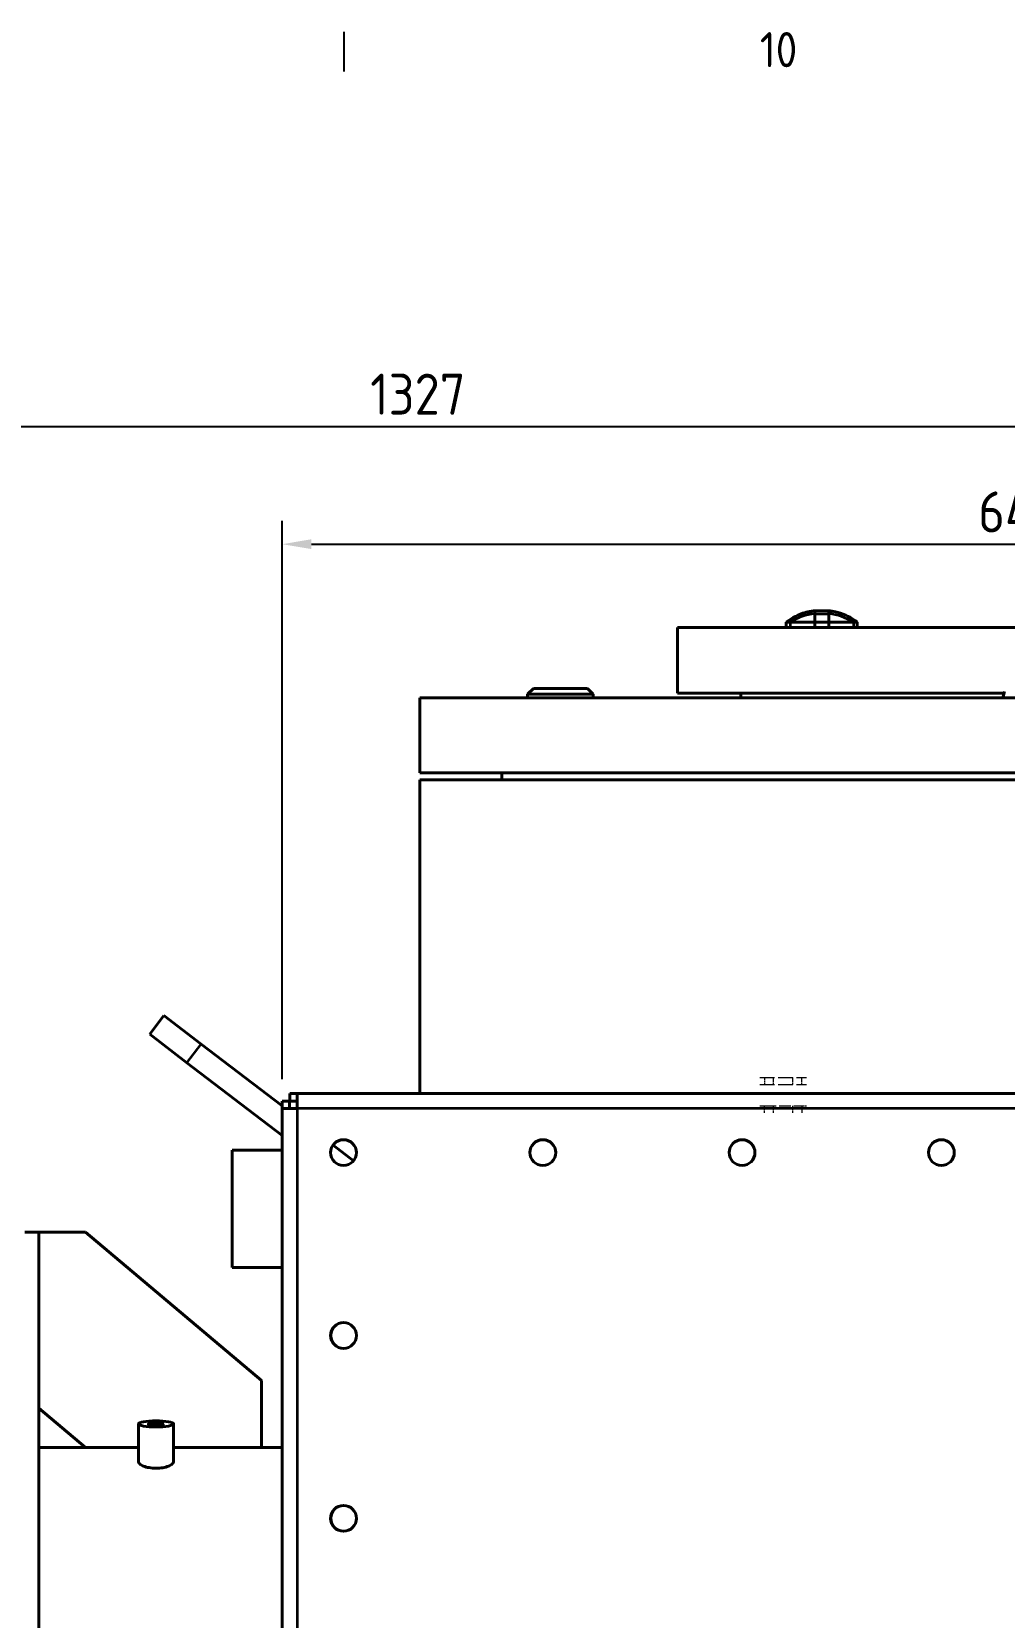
# Model space of a CAD drawing. Header units: millimetres. Extents: x 0 to 5945, y 0 to 4205.
# Drawn here: x 2096 to 2511, y 3446 to 4122 of the extents above; entities that cross this region are included whole.
import ezdxf

# ---------------------------------------------------------------- set-up
doc = ezdxf.new("R2010")
doc.units = ezdxf.units.MM
doc.header["$LTSCALE"] = 5
doc.linetypes.add('DASHED', pattern=[0.2067, 0.1654, -0.0413])
doc.layers.get('0').update_dxf_attribs({"color": 3, "lineweight": 25})
for name, color, linetype, lineweight in [('가려진 것(ISO)', 2, 'DASHED', 18), ('가려진 좁은 것(ISO)', 2, 'DASHED', 18), ('가시적인 것(ISO)', 3, 'Continuous', 40), ('가시적인 좁은 것(ISO)', 3, 'Continuous', 35), ('경계(ISO)', 7, 'Continuous', 25), ('치수(ISO)', 2, 'Continuous', 25)]:
    doc.layers.add(name, color=color, linetype=linetype, lineweight=lineweight)
doc.styles.add('문자 텍스트_M2B', font='isocp.shx')
doc.styles.add('치수 텍스트_PSTEK_POSCO', font='isocp.shx')
doc.dimstyles.new('치수_PSTEK_POSCO', dxfattribs={"dimscale": 5, "dimtxt": 3.5, "dimasz": 2.5, "dimexe": 2, "dimexo": 2.5, "dimgap": 1, "dimtad": 1, "dimrnd": 1e-08, "dimdsep": 46, "dimtxsty": '치수 텍스트_PSTEK_POSCO', "dimcen": 0.09, "dimdle": 10, "dimclrd": 7, "dimclre": 7, "dimclrt": 2, "dimadec": 1, "dimazin": 2, "dimtfac": 1, "dimtmove": 0, "dimatfit": 3, "dimfxl": 0, "dimtolj": 1, "dimlwd": -1, "dimlwe": -1, "dimarcsym": 0})

# ---------------------------------------------------------------- blocks, each defined once
blk = doc.blocks.new('경계 Default Border')
at = {"layer": '경계(ISO)'}
blk.add_line((445.88, 821), (445.88, 824.4), dxfattribs=at)
at = {"layer": '경계(ISO)', "color": 2, "insert": (481.35, 821.37), "char_height": 3, "attachment_point": 7, "style": '문자 텍스트_M2B'}
blk.add_mtext('10', dxfattribs=at)
blk = doc.blocks.new('*D26')
at = {"layer": 'Defpoints', "color": 0}
for p in [(2850.37, 3903.42), (2202.97, 3662.72), (2850.37, 3662.72)]:
    blk.add_point(p, dxfattribs=at)
at = {"layer": '치수(ISO)', "color": 7}
for p, q in [((2202.97, 3675.22), (2202.97, 3913.42)), ((2850.37, 3675.22), (2850.37, 3913.42)), ((2215.47, 3903.42), (2837.87, 3903.42))]:
    blk.add_line(p, q, dxfattribs=at)
for points in [[(2215.47, 3905.51), (2215.47, 3901.34), (2202.97, 3903.42)], [(2837.87, 3905.51), (2837.87, 3901.34), (2850.37, 3903.42)]]:
    blk.add_solid(points, dxfattribs=at)
at = {"layer": '치수(ISO)', "color": 2, "insert": (2499.89, 3917.17), "char_height": 17.5, "attachment_point": 4, "style": '치수 텍스트_PSTEK_POSCO'}
blk.add_mtext('\\A1;647.4', dxfattribs=at)
blk = doc.blocks.new('*D40')
at = {"layer": 'Defpoints', "color": 0}
for p in [(2924.17, 3953.64), (1597.17, 3609.92), (2924.17, 3473.92)]:
    blk.add_point(p, dxfattribs=at)
at = {"layer": '치수(ISO)', "color": 7}
for p, q in [((1597.17, 3622.42), (1597.17, 3963.64)), ((2924.17, 3486.42), (2924.17, 3963.64)), ((1609.67, 3953.64), (2911.67, 3953.64))]:
    blk.add_line(p, q, dxfattribs=at)
for points in [[(1609.67, 3955.73), (1609.67, 3951.56), (1597.17, 3953.64)], [(2911.67, 3955.73), (2911.67, 3951.56), (2924.17, 3953.64)]]:
    blk.add_solid(points, dxfattribs=at)
at = {"layer": '치수(ISO)', "color": 2, "insert": (2240.54, 3967.4), "char_height": 17.5, "attachment_point": 4, "style": '치수 텍스트_PSTEK_POSCO'}
blk.add_mtext('\\A1;1327', dxfattribs=at)

msp = doc.modelspace()

# ---------------------------------------------------------------- linework, layer by layer
at = {"layer": '가려진 것(ISO)', "ltscale": 7.618686}
for p, q in [((2406.668, 3675.915), (2426.668, 3675.915)), ((2406.668, 3672.915), (2426.668, 3672.915))]:
    msp.add_line(p, q, dxfattribs=at)
at = {"layer": '가려진 것(ISO)', "ltscale": 1.142718}
for p, q in [((2412.568, 3672.915), (2412.568, 3675.915)), ((2420.768, 3672.915), (2420.768, 3675.915)), ((2412.568, 3660.915), (2412.568, 3663.915)), ((2420.768, 3660.915), (2420.768, 3663.915))]:
    msp.add_line(p, q, dxfattribs=at)
at = {"layer": '가려진 것(ISO)', "ltscale": 1.196656}
for p, q in [((2406.668, 3663.915), (2408.668, 3663.915)), ((2424.668, 3663.915), (2426.668, 3663.915))]:
    msp.add_line(p, q, dxfattribs=at)
at = {"layer": '가려진 것(ISO)', "ltscale": 6.094929}
msp.add_line((2408.668, 3663.915), (2424.668, 3663.915), dxfattribs=at)
at = {"layer": '가려진 좁은 것(ISO)', "ltscale": 1.142718}
for p, q in [((2408.668, 3675.915), (2408.668, 3672.915)), ((2424.668, 3672.915), (2424.668, 3675.915)), ((2408.668, 3660.915), (2408.668, 3663.915)), ((2424.668, 3663.915), (2424.668, 3660.915))]:
    msp.add_line(p, q, dxfattribs=at)
at = {"layer": '가시적인 것(ISO)'}
for p, q in [((2418.03, 3870.184), (2418.03, 3867.915)), ((2430.168, 3875), (2430.168, 3873.756)), ((2430.168, 3873.756), (2430.168, 3870.184)), ((2430.168, 3870.184), (2430.168, 3867.915)), ((2430.168, 3870.184), (2436.168, 3870.184)), ((2436.168, 3875), (2436.168, 3873.756)), ((2436.168, 3873.756), (2436.168, 3870.184)), ((2436.168, 3870.184), (2436.168, 3867.915)), ((2448.305, 3870.184), (2448.305, 3867.915)), ((2371.668, 3867.915), (2681.668, 3867.915)), ((2371.668, 3839.915), (2371.668, 3867.915)), ((2310.168, 3841.915), (2307.668, 3839.415)), ((2310.168, 3841.915), (2333.168, 3841.915)), ((2333.168, 3841.915), (2335.668, 3839.415)), ((2791.668, 3837.915), (2261.668, 3837.915)), ((2261.668, 3837.915), (2261.668, 3805.915)), ((2335.668, 3839.415), (2307.668, 3839.415)), ((2307.668, 3837.915), (2307.668, 3839.415)), ((2335.668, 3837.915), (2335.668, 3839.415)), ((2371.668, 3839.915), (2510.911, 3839.915)), ((2398.668, 3837.915), (2398.668, 3839.915)), ((2511.087, 3840.626), (2510.414, 3837.915)), ((2261.668, 3805.915), (2791.668, 3805.915)), ((2261.668, 3802.915), (2791.668, 3802.915)), ((2261.668, 3669.115), (2261.668, 3802.915)), ((2296.668, 3802.915), (2296.668, 3805.915)), ((2152.555, 3702.353), (2146.479, 3694.41)), ((2152.555, 3702.353), (2168.441, 3690.202)), ((2162.365, 3682.259), (2146.479, 3694.41)), ((2202.968, 3663.794), (2168.441, 3690.202)), ((2162.365, 3682.259), (2202.968, 3651.204)), ((2206.168, 3665.815), (2202.968, 3665.815)), ((2202.968, 3662.715), (2202.968, 3665.815)), ((2206.168, 3665.815), (2206.168, 3662.715)), ((2206.268, 3665.915), (2206.268, 3669.115)), ((2206.268, 3669.115), (2209.368, 3669.115)), ((2209.368, 3665.915), (2206.268, 3665.915)), ((2209.368, 3669.115), (2843.968, 3669.115)), ((2209.368, 3669.115), (2209.368, 3668.258)), ((2209.368, 3668.258), (2209.368, 3662.715)), ((2202.968, 3157.115), (2202.968, 3662.715)), ((2203.825, 3662.715), (2202.968, 3662.715)), ((2209.368, 3662.715), (2203.825, 3662.715)), ((2209.168, 3662.915), (2209.168, 3662.715)), ((2209.368, 3662.915), (2209.168, 3662.915)), ((2233.458, 3640.474), (2224.723, 3647.155)), ((2181.668, 3644.915), (2181.668, 3594.915)), ((2202.968, 3644.915), (2181.668, 3644.915)), ((2099.168, 3609.915), (2093.168, 3609.915)), ((2099.168, 3609.915), (2099.168, 3609.905)), ((2119.168, 3609.915), (2099.168, 3609.915)), ((2099.168, 3411.915), (2099.168, 3609.905)), ((2194.168, 3546.728), (2119.168, 3609.915)), ((2181.668, 3594.915), (2202.968, 3594.915)), ((2194.168, 3518.065), (2194.168, 3546.728)), ((2099.168, 3534.915), (2119.168, 3518.065)), ((2141.668, 3528.201), (2141.668, 3512.067)), ((2156.668, 3528.201), (2156.668, 3512.067)), ((2119.168, 3518.065), (2099.168, 3518.065)), ((2119.168, 3518.065), (2141.668, 3518.065)), ((2156.668, 3518.065), (2194.168, 3518.065)), ((2202.968, 3518.065), (2194.168, 3518.065))]:
    msp.add_line(p, q, dxfattribs=at)
for centre in [(2229.168, 3643.915), (2314.168, 3643.915), (2399.168, 3643.915), (2484.168, 3643.915), (2229.168, 3565.915), (2229.168, 3487.915)]:
    msp.add_circle(centre, 5.5, dxfattribs=at)
for centre, radius, start, end in [((2433.168, 3850.175), 25.09, 106.012838, 127.108541), ((2433.168, 3850.175), 25.09, 52.891459, 73.987162), ((2229.229, 3565.915), 5.5, 90.318832, 269.681168), ((2229.229, 3487.915), 5.5, 90.318832, 269.681168)]:
    msp.add_arc(centre, radius, start, end, dxfattribs=at)
for major_axis in [(-7.5, 0), (3.323, 0)]:
    msp.add_ellipse((2149.168, 3528.201), major_axis=major_axis, ratio=0.1736482, dxfattribs=at)
for points, knots in [([(2419.704, 3870.184), (2419.425, 3870.184), (2419.181, 3870.184), (2418.762, 3870.184), (2418.588, 3870.184), (2418.169, 3870.184), (2418.086, 3870.184), (2418.03, 3870.184)], [-0.79365146, -0.79365146, -0.79365146, -0.79365146, -0.59526888, -0.59526888, -0.39685764, -0.39685764, -0.000001, -0.000001, -0.000001, -0.000001]), ([(2430.168, 3870.184), (2429.731, 3870.184), (2429.299, 3870.185), (2428.45, 3870.184), (2428.033, 3870.184), (2426.808, 3870.184), (2426.029, 3870.184), (2424.807, 3870.184), (2424.339, 3870.184), (2423.003, 3870.184), (2422.207, 3870.184), (2420.808, 3870.184), (2420.207, 3870.184), (2419.704, 3870.184)], [-1.4345196, -1.4345196, -1.4345196, -1.4345196, -1.3002693, -1.3002693, -1.1658564, -1.1658564, -0.8969451, -0.8969451, -0.7176518, -0.7176518, -0.3586651, -0.3586651, -0.000001, -0.000001, -0.000001, -0.000001]), ([(2426.246, 3874.292), (2427.074, 3874.529), (2428.045, 3874.73), (2429.439, 3874.922), (2429.803, 3874.965), (2430.173, 3875.001)], [0, 0, 0, 0, 0.34312454, 0.34312454, 0.45974379, 0.45974379, 0.45974379, 0.45974379]), ([(2436.162, 3875.001), (2437.183, 3874.902), (2438.162, 3874.749), (2439.401, 3874.477), (2439.755, 3874.387), (2440.089, 3874.292)], [0, 0, 0, 0, 0.32177369, 0.32177369, 0.45994357, 0.45994357, 0.45994357, 0.45994357]), ([(2446.631, 3870.184), (2446.128, 3870.184), (2445.527, 3870.184), (2444.128, 3870.184), (2443.332, 3870.184), (2441.996, 3870.184), (2441.529, 3870.184), (2440.306, 3870.184), (2439.527, 3870.184), (2438.302, 3870.184), (2437.885, 3870.184), (2437.036, 3870.185), (2436.604, 3870.184), (2436.168, 3870.184)], [-1.4373876, -1.4373876, -1.4373876, -1.4373876, -1.077998, -1.077998, -0.718291, -0.718291, -0.538642, -0.538642, -0.2691978, -0.2691978, -0.1345178, -0.1345178, -0.000001, -0.000001, -0.000001, -0.000001]), ([(2448.305, 3870.184), (2448.249, 3870.184), (2448.166, 3870.184), (2447.747, 3870.184), (2447.573, 3870.184), (2447.154, 3870.184), (2446.91, 3870.184), (2446.631, 3870.184)], [-0.79418282, -0.79418282, -0.79418282, -0.79418282, -0.39706048, -0.39706048, -0.1985164, -0.1985164, -0.000001, -0.000001, -0.000001, -0.000001]), ([(2149.168, 3509.302), (2148.221, 3509.302), (2147.214, 3509.38), (2145.366, 3509.686), (2144.526, 3509.914), (2143.197, 3510.424), (2142.62, 3510.741), (2141.856, 3511.405), (2141.668, 3511.753), (2141.668, 3512.067)], [0, 0, 0, 0, 0.2839557, 0.2839557, 0.5679115, 0.5679115, 0.8542716, 0.8542716, 1.1406317, 1.1406317, 1.1406317, 1.1406317]), ([(2156.668, 3512.067), (2156.668, 3511.752), (2156.477, 3511.402), (2155.706, 3510.735), (2155.125, 3510.417), (2153.79, 3509.909), (2152.953, 3509.683), (2151.112, 3509.379), (2150.109, 3509.302), (2149.168, 3509.302)], [3.4107033, 3.4107033, 3.4107033, 3.4107033, 3.6984525, 3.6984525, 3.9862016, 3.9862016, 4.2687669, 4.2687669, 4.5513322, 4.5513322, 4.5513322, 4.5513322])]:
    msp.add_open_spline(points, degree=3, knots=knots, dxfattribs=at)
for points in [[(2423.125, 3873.168), (2423.216, 3873.208), (2423.355, 3873.268), (2423.537, 3873.344)], [(2430.176, 3875.001), (2430.174, 3875.001), (2430.171, 3875.001), (2430.168, 3875)], [(2430.176, 3875.001), (2431.138, 3874.978), (2432.158, 3874.963), (2433.166, 3874.963)], [(2433.166, 3874.963), (2434.175, 3874.963), (2435.196, 3874.978), (2436.159, 3875.001)], [(2436.167, 3875), (2436.164, 3875.001), (2436.161, 3875.001), (2436.159, 3875.001)]]:
    msp.add_open_spline(points, degree=3, dxfattribs=at)
at = {"layer": '가시적인 좁은 것(ISO)'}
for p, q in [((2419.704, 3870.184), (2419.704, 3867.915)), ((2430.168, 3873.756), (2436.168, 3873.756)), ((2446.631, 3870.184), (2446.631, 3867.915)), ((2162.365, 3682.259), (2168.441, 3690.202)), ((2843.968, 3662.715), (2209.368, 3662.715)), ((2209.368, 3662.715), (2209.368, 3157.115))]:
    msp.add_line(p, q, dxfattribs=at)
for centre, major_axis, ratio, start_param, end_param in [((2433.168, 3849.956), (25.09, 0), 0.9554249, 1.6906526, 2.1372097), ((2433.166, 3874.663), (0, 0.3), 0.0001228, 0, 0.0910911), ((2433.168, 3849.956), (25.09, 0), 0.9554249, 1.0043829, 1.45094)]:
    msp.add_ellipse(centre, major_axis=major_axis, ratio=ratio, start_param=start_param, end_param=end_param, dxfattribs=at)
for points, knots in [([(2430.168, 3875), (2429.886, 3874.972), (2429.604, 3874.941), (2429.323, 3874.905), (2429.161, 3874.884), (2428.999, 3874.861), (2428.838, 3874.837), (2428.478, 3874.784), (2428.121, 3874.724), (2427.766, 3874.654), (2427.686, 3874.638), (2427.607, 3874.622), (2427.527, 3874.606), (2427.094, 3874.516), (2426.663, 3874.411), (2426.246, 3874.292)], [0.00000793, 0.00000793, 0.00000793, 0.00000793, 0.21119499, 0.21119499, 0.21119499, 0.33333333, 0.33333333, 0.33333333, 0.60556696, 0.60556696, 0.60556696, 0.66666667, 0.66666667, 0.66666667, 0.99999999, 0.99999999, 0.99999999, 0.99999999]), ([(2433.166, 3874.962), (2432.691, 3874.962), (2432.203, 3874.965), (2431.703, 3874.971), (2431.662, 3874.972), (2431.621, 3874.973), (2431.579, 3874.973), (2431.119, 3874.979), (2430.647, 3874.988), (2430.168, 3875)], [0.00000001, 0.00000001, 0.00000001, 0.00000001, 0.5, 0.5, 0.5, 0.54110047, 0.54110047, 0.54110047, 0.9999982, 0.9999982, 0.9999982, 0.9999982]), ([(2436.167, 3875), (2435.814, 3874.991), (2435.442, 3874.984), (2435.049, 3874.977), (2434.955, 3874.976), (2434.86, 3874.975), (2434.764, 3874.973), (2434.265, 3874.966), (2433.732, 3874.962), (2433.166, 3874.962)], [0, 0, 0, 0, 0.4038634, 0.4038634, 0.4038634, 0.5, 0.5, 0.5, 1, 1, 1, 1]), ([(2440.089, 3874.292), (2439.716, 3874.399), (2439.321, 3874.497), (2438.911, 3874.584), (2438.843, 3874.599), (2438.774, 3874.613), (2438.705, 3874.627), (2438.36, 3874.697), (2438.003, 3874.76), (2437.624, 3874.818), (2437.475, 3874.841), (2437.321, 3874.863), (2437.165, 3874.884), (2436.846, 3874.927), (2436.513, 3874.966), (2436.168, 3875)], [0, 0, 0, 0, 0.33333333, 0.33333333, 0.33333333, 0.38903885, 0.38903885, 0.38903885, 0.66666667, 0.66666667, 0.66666667, 0.77640056, 0.77640056, 0.77640056, 0.99998914, 0.99998914, 0.99998914, 0.99998914])]:
    msp.add_open_spline(points, degree=3, knots=knots, dxfattribs=at)

# ---------------------------------------------------------------- block references
at = {"xscale": 5, "yscale": 5, "zscale": 5}
msp.add_blockref('경계 Default Border', (0, 0), dxfattribs=at)

# ---------------------------------------------------------------- dimensions: what is measured, and where the dimension line sits
at = {"layer": '치수(ISO)', "color": 7}
dim = msp.add_linear_dim(base=(2924.168, 3953.643), p1=(1597.168, 3609.915), p2=(2924.168, 3473.915), angle=180, dimstyle='치수_PSTEK_POSCO', override={"dimdec": 2, "dimtp": 0, "dimtm": 0, "dimtdec": 2, "dimtofl": 0, "dimatfit": 1}, dxfattribs=at)
dim.commit()
dim.dimension.update_dxf_attribs({"geometry": '*D40', "text_midpoint": (2260.668, 3953.643), "dimtype": 160})
dim = msp.add_linear_dim(base=(2850.368, 3903.424), p1=(2202.968, 3662.715), p2=(2850.368, 3662.715), dimstyle='치수_PSTEK_POSCO', override={"dimdec": 2, "dimtp": 0, "dimtm": 0, "dimtdec": 2, "dimtofl": 0, "dimatfit": 1}, dxfattribs=at)
dim.commit()
dim.dimension.update_dxf_attribs({"geometry": '*D26', "text_midpoint": (2526.668, 3903.424), "dimtype": 160})

doc.saveas('drawing.dxf')
